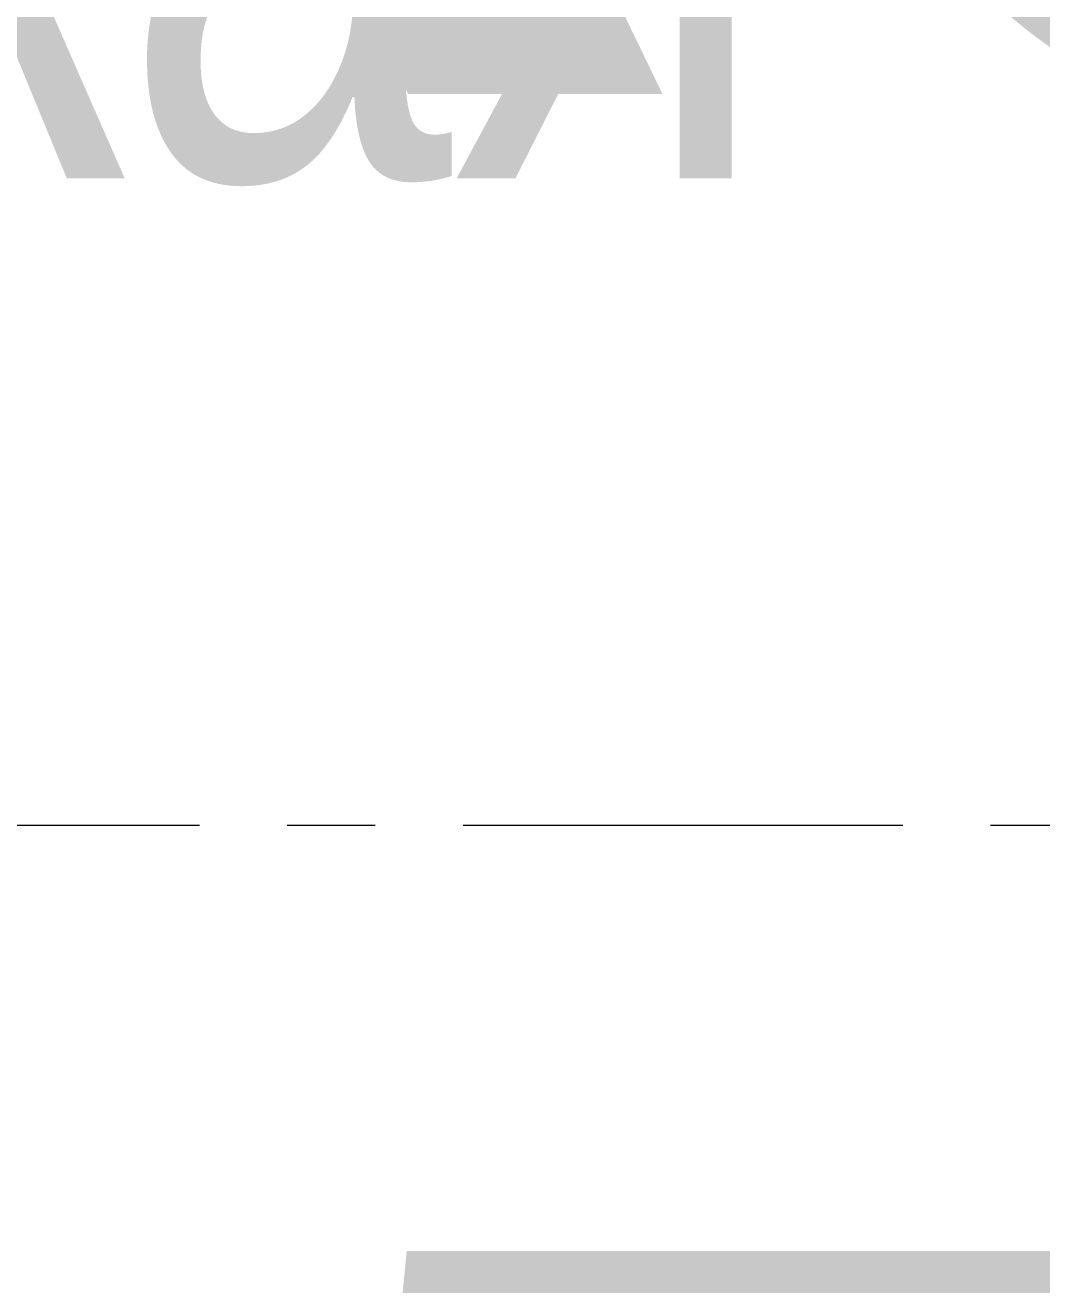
# Model space of a CAD drawing. Header units: millimetres. Extents: x 0 to 9491604, y -172998 to 295086.
# Drawn here: x 399812 to 402703, y 47476 to 51058 of the extents above; entities that cross this region are included whole.
import ezdxf
from ezdxf.enums import TextEntityAlignment as Align

# ---------------------------------------------------------------- set-up
doc = ezdxf.new("R2018")
doc.units = ezdxf.units.MM
doc.linetypes.add('CENTER', pattern=[2, 1.25, -0.25, 0.25, -0.25])
for name, color, linetype, lineweight in [('АР_Маркер экспликации', 239, 'Continuous', 13), ('АР_Номер помещения', 250, 'Continuous', 9), ('АР_Оси', 7, 'Continuous', 25), ('АР_Сущ Несущая стена', 250, 'Continuous', 50)]:
    doc.layers.add(name, color=color, linetype=linetype, lineweight=lineweight)
doc.layers.add('АР_Названия помещений', color=124, linetype='Continuous', lineweight=5, plot=False)
doc.layers.add('АР_Помещения_площадь', color=19, linetype='Continuous', lineweight=9, plot=False)
doc.styles.add('ISOCPEUR', font='', dxfattribs={"height": 250})
doc.styles.get("Standard").update_dxf_attribs({"font": 'GOST.TTF'})
doc.styles.get('ISOCPEUR').set_extended_font_data('ISOCPEUR', italic=True)

# ---------------------------------------------------------------- blocks, each defined once
blk = doc.blocks.new('*U254')
at = {"color": 7, "style": 'ISOCPEUR', "width": 0.7, "flags": 1}
blk.add_attdef('КАТЕГОРИЯ', (-499.2, -2092.2), '', height=250, dxfattribs=at)
at = {"layer": 'АР_Номер помещения', "color": 7, "style": 'ISOCPEUR', "width": 0.7}
blk.add_attdef('НОМЕР_ПОМЕЩЕНИЯ', text='', height=300, dxfattribs=at).set_placement((-517.6, 1402.8), align=Align.MIDDLE_CENTER)
at = {"layer": 'АР_Помещения_площадь', "color": 7, "lineweight": 30, "width": 0.7, "flags": 104}
blk.add_attdef('ИМЯ_ПОМЕЩЕНИЯ', text='', height=100, dxfattribs=at).set_placement((157.6, 1217.1), align=Align.MIDDLE_CENTER)
at = {"layer": 'АР_Помещения_площадь', "color": 7, "style": 'ISOCPEUR', "width": 0.7}
blk.add_attdef('ПЛОЩАДЬ_ПОМЕЩЕНИЯ', text='', height=200, dxfattribs=at).set_placement((-318.5, 582.6), align=Align.MIDDLE_RIGHT)
blk = doc.blocks.new('*U252')
at = {"color": 7, "style": 'ISOCPEUR', "width": 0.7, "flags": 1}
blk.add_attdef('КАТЕГОРИЯ', (-499.2, -2092.2), '', height=250, dxfattribs=at)
at = {"layer": 'АР_Номер помещения', "color": 7, "style": 'ISOCPEUR', "width": 0.7}
blk.add_attdef('НОМЕР_ПОМЕЩЕНИЯ', text='', height=300, dxfattribs=at).set_placement((-13874.5, 6637.6), align=Align.MIDDLE_CENTER)
at = {"layer": 'АР_Помещения_площадь', "color": 7, "lineweight": 30, "width": 0.7, "flags": 104}
blk.add_attdef('ИМЯ_ПОМЕЩЕНИЯ', text='', height=100, dxfattribs=at).set_placement((157.6, 1217.1), align=Align.MIDDLE_CENTER)
at = {"layer": 'АР_Помещения_площадь', "color": 7, "style": 'ISOCPEUR', "width": 0.7}
blk.add_attdef('ПЛОЩАДЬ_ПОМЕЩЕНИЯ', text='', height=200, dxfattribs=at).set_placement((-12654.6, 407.7), align=Align.MIDDLE_RIGHT)
blk = doc.blocks.new('*U251')
at = {"color": 7, "style": 'ISOCPEUR', "width": 0.7, "flags": 1}
blk.add_attdef('КАТЕГОРИЯ', (-499.2, -2092.2), '', height=250, dxfattribs=at)
at = {"layer": 'АР_Номер помещения', "color": 7, "style": 'ISOCPEUR', "width": 0.7}
blk.add_attdef('НОМЕР_ПОМЕЩЕНИЯ', text='', height=300, dxfattribs=at).set_placement((-17424.9, 1870.8), align=Align.MIDDLE_CENTER)
at = {"layer": 'АР_Помещения_площадь', "color": 7, "lineweight": 30, "width": 0.7, "flags": 104}
blk.add_attdef('ИМЯ_ПОМЕЩЕНИЯ', text='', height=100, dxfattribs=at).set_placement((157.6, 1217.1), align=Align.MIDDLE_CENTER)
at = {"layer": 'АР_Помещения_площадь', "color": 7, "style": 'ISOCPEUR', "width": 0.7}
blk.add_attdef('ПЛОЩАДЬ_ПОМЕЩЕНИЯ', text='', height=200, dxfattribs=at).set_placement((-12452.8, 399.4), align=Align.MIDDLE_RIGHT)

msp = doc.modelspace()

# ---------------------------------------------------------------- linework, layer by layer
at = {"layer": 'АР_Оси', "linetype": 'CENTER', "lineweight": 9, "ltscale": 1000}
msp.add_line((369057, 48783.1), (452235.4, 48783.1), dxfattribs=at)
at = {"layer": 'АР_Сущ Несущая стена', "lineweight": 9, "ltscale": 100}
msp.add_arc((396308.3, 60667), 9778.7, 272.59255, 356.63539, dxfattribs=at)

# ---------------------------------------------------------------- block references
at = {"layer": 'АР_Маркер экспликации', "lineweight": 9}
ref = msp.add_blockref('*U254', (397427.5, 58377.2), dxfattribs=at)
lines = msp.add_mtext('\\W0.8000;Коридор и рекреация (основная и старшая школа)', dxfattribs={"layer": 'АР_Названия помещений', "insert": (397774.6, 57102.6), "char_height": 6239.8, "width": 926.94, "attachment_point": 1})
ref.add_attrib('ИМЯ_ПОМЕЩЕНИЯ', '', (397774.6, 57102.6), dxfattribs={"flags": 104}).embed_mtext(lines)
ref = msp.add_blockref('*U252', (393314.7, 52054.8), dxfattribs=at)
lines = msp.add_mtext('\\W0.8000;Кабинет материальной технологии тип 2', dxfattribs={"layer": 'АР_Названия помещений', "insert": (379480.4, 56862.6), "char_height": 4891.956, "width": 926.94, "attachment_point": 1})
ref.add_attrib('ИМЯ_ПОМЕЩЕНИЯ', '', (379480.4, 56862.6), dxfattribs={"flags": 104}).embed_mtext(lines)
ref = msp.add_blockref('*U251', (405270.2, 51630.3), dxfattribs=at)
lines = msp.add_mtext('\\W0.8000;Артистическая', dxfattribs={"layer": 'АР_Названия помещений', "insert": (390351.9, 52199.6), "char_height": 1576.782, "width": 926.94, "attachment_point": 1})
ref.add_attrib('ИМЯ_ПОМЕЩЕНИЯ', '', (390351.9, 52199.6), dxfattribs={"flags": 104}).embed_mtext(lines)

doc.saveas('drawing.dxf')
